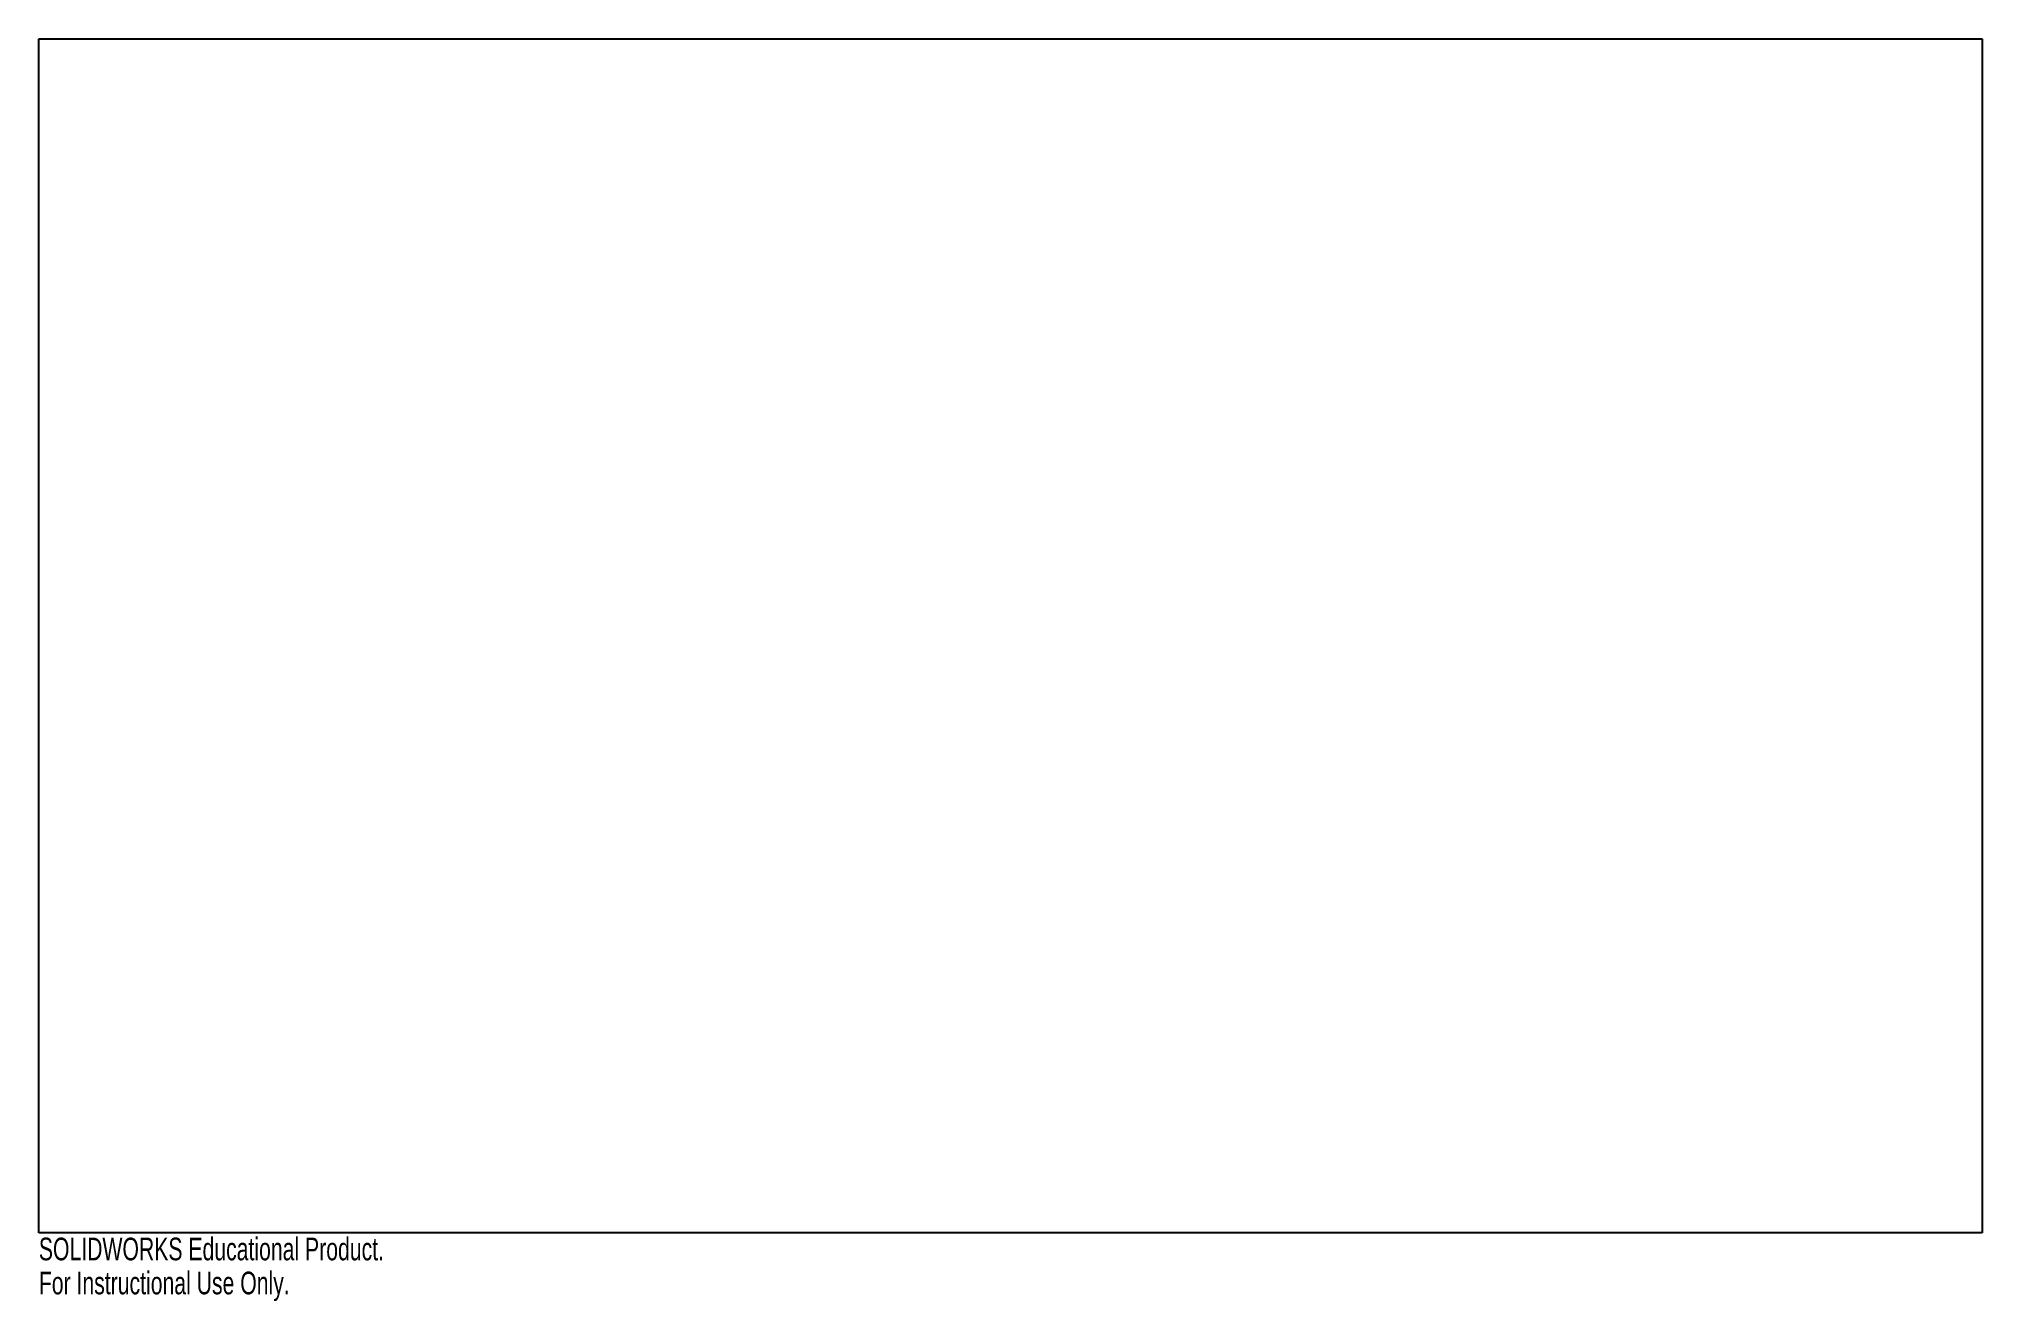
# Model space of a CAD drawing. Header units: millimetres. Extents: x -207 to 207, y -142 to 127.
import ezdxf

# ---------------------------------------------------------------- set-up
doc = ezdxf.new("R2010")
doc.units = ezdxf.units.MM
doc.styles.add('SLDTEXTSTYLE0', font='TXT', dxfattribs={"width": 0.7})

msp = doc.modelspace()

# ---------------------------------------------------------------- linework, layer by layer
at = {"color": 7, "linetype": 'Continuous', "lineweight": 25}
for p, q in [((-207.44, -127.44), (-207.44, 127.44)), ((-207.44, 127.44), (207.44, 127.44)), ((207.44, 127.44), (207.44, -127.44)), ((207.44, -127.44), (-207.44, -127.44))]:
    msp.add_line(p, q, dxfattribs=at)

# ---------------------------------------------------------------- texts
at = {"color": 7, "linetype": 'Continuous', "char_height": 4.8336, "attachment_point": 1, "style": 'SLDTEXTSTYLE0'}
for s, insert in [('SOLIDWORKS Educational Product.', (-207.44, -128.45)), ('For Instructional Use Only.', (-207.44, -135.71))]:
    msp.add_mtext(s, dxfattribs=dict(at, insert=insert))

doc.saveas('drawing.dxf')
